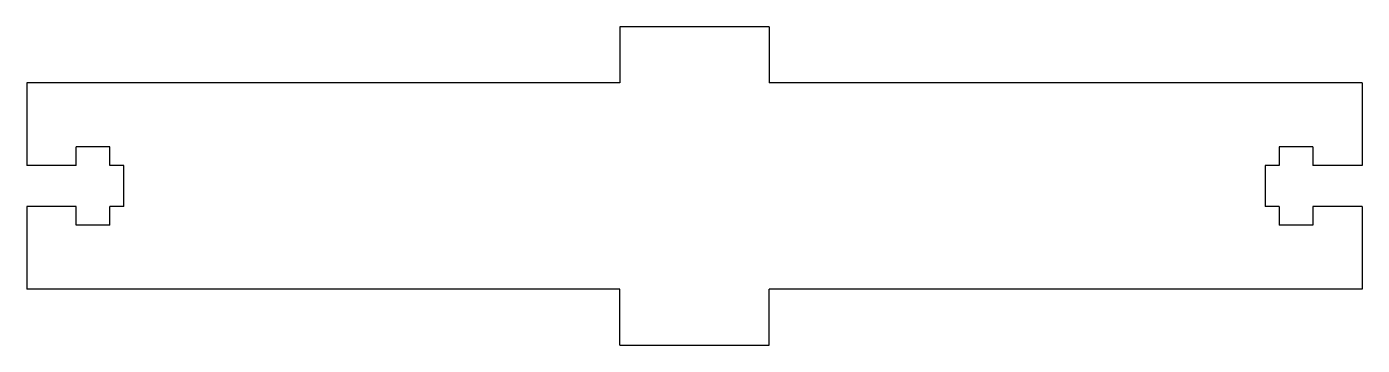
# Model space of a CAD drawing. Extents: x -59 to 12.4, y -7.6 to 9.5.
import ezdxf

# ---------------------------------------------------------------- set-up
doc = ezdxf.new("R2010")
doc.units = 0
doc.header["$MEASUREMENT"] = 0
doc.layers.add('VISIBLE', color=7, linetype='CONTINUOUS')

msp = doc.modelspace()

# ---------------------------------------------------------------- linework, layer by layer
at = {"layer": 'VISIBLE'}
for p, q in [((-19.315, 9.5), (-27.315, 9.5)), ((-27.315, 9.5), (-27.315, 6.5)), ((-19.315, 9.5), (-19.315, 6.5)), ((-27.315, 6.5), (-59.03, 6.5)), ((-59.03, 6.5), (-59.03, 2.07)), ((12.4, 6.5), (-19.315, 6.5)), ((12.4, 6.5), (12.4, 2.07)), ((-56.38, 2.07), (-56.38, 3.07)), ((-54.58, 3.07), (-56.38, 3.07)), ((-54.58, 2.07), (-54.58, 3.07)), ((7.95, 3.07), (7.95, 2.07)), ((9.75, 3.07), (7.95, 3.07)), ((9.75, 3.07), (9.75, 2.07)), ((-56.38, 2.07), (-59.03, 2.07)), ((-53.83, 2.07), (-54.58, 2.07)), ((-53.83, -0.13), (-53.83, 2.07)), ((7.2, 2.07), (7.2, -0.13)), ((7.95, 2.07), (7.2, 2.07)), ((12.4, 2.07), (9.75, 2.07)), ((-56.38, -0.13), (-59.03, -0.13)), ((-59.03, -0.13), (-59.03, -4.56)), ((-56.38, -1.13), (-56.38, -0.13)), ((-53.83, -0.13), (-54.58, -0.13)), ((-54.58, -1.13), (-54.58, -0.13)), ((7.95, -0.13), (7.2, -0.13)), ((7.95, -0.13), (7.95, -1.13)), ((12.4, -0.13), (9.75, -0.13)), ((9.75, -0.13), (9.75, -1.13)), ((12.4, -0.13), (12.4, -4.56)), ((-54.58, -1.13), (-56.38, -1.13)), ((9.75, -1.13), (7.95, -1.13)), ((-27.315, -4.56), (-59.03, -4.56)), ((-27.315, -7.56), (-27.315, -4.56)), ((-19.315, -7.56), (-19.315, -4.56)), ((12.4, -4.56), (-19.315, -4.56)), ((-27.315, -7.56), (-19.315, -7.56))]:
    msp.add_line(p, q, dxfattribs=at)

doc.saveas('drawing.dxf')
